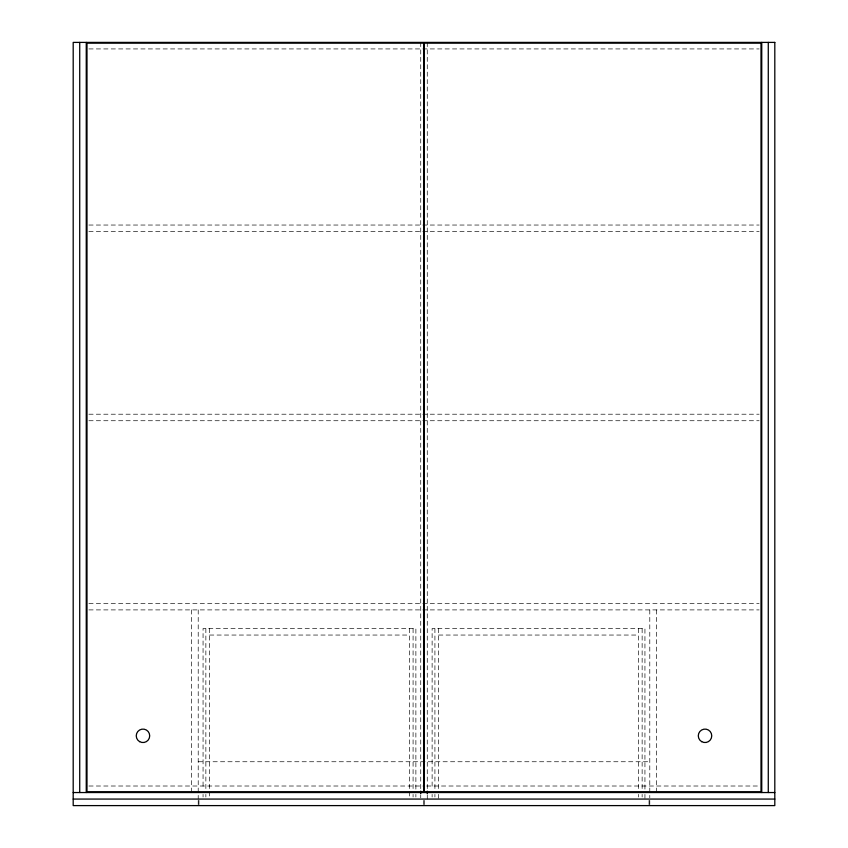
<?xml version="1.0" encoding="UTF-8"?>
<svg xmlns="http://www.w3.org/2000/svg" width="848" height="848" viewBox="0 0 848 848"><rect width="100%" height="100%" fill="white"/><g stroke="black" fill="none" stroke-linecap="round" stroke-linejoin="round"><path stroke-width="0.64" stroke-dasharray="4.24 3.18" d="M88.902 48.93L759.098 48.93M88.892 225.038L759.108 225.038M88.892 231.568L759.108 231.568M88.892 414.206L759.108 414.206M88.892 420.735L759.108 420.735M88.892 603.373L759.108 603.373M88.892 609.903L759.108 609.903M209.594 635.046L409.351 635.046M438.649 635.046L638.406 635.046M198.209 761.748L649.791 761.748M88.902 786.011L424.657 786.011M426.65 786.011L759.098 786.011M656.32 609.903L656.32 792.541M649.791 609.903L649.791 797.767M649.791 800.374L649.791 805.6M649.038 800.374L649.038 805.6M644.936 789.106L644.936 628.516L432.12 628.516L432.12 789.106M644.936 794.375L644.936 798.318M642.137 628.516L642.137 789.106M642.137 794.375L642.137 797.003M638.406 628.516L638.406 789.106M638.406 794.375L638.406 797.014M438.649 628.516L438.649 789.106M438.649 794.375L438.649 798.318M434.918 628.516L434.918 789.106M434.918 794.375L434.918 797.003M432.12 794.375L432.12 797.003M427.265 42.4L427.265 792.541M427.265 795.095L427.265 799.07M424.371 800.374L424.371 805.6M423.629 800.374L423.629 805.6M420.735 42.4L420.735 790.06M420.735 795.095L420.735 797.767M415.88 789.106L415.88 628.516L203.064 628.516L203.064 789.106M415.88 794.375L415.88 797.003M413.082 628.516L413.082 789.106M413.082 794.375L413.082 797.003M409.351 628.516L409.351 789.106M409.351 791.788L409.351 797.014M209.594 628.516L209.594 789.106M209.594 791.788L209.594 797.014M205.863 628.516L205.863 789.106M205.863 794.375L205.863 797.003M203.064 794.375L203.064 797.003M198.962 800.374L198.962 805.6M198.209 609.903L198.209 799.07M198.209 800.374L198.209 805.6M191.68 609.903L191.68 792.541"/><path stroke-width="1.27" d="M73.193 792.541L774.807 792.541M73.193 799.07L774.807 799.07M768.277 42.4L768.277 792.541M761.748 42.4L761.748 792.541M427.265 791.131L427.265 793.781M420.735 791.131L420.735 793.781M86.252 42.4L86.252 792.541M79.723 42.4L79.723 792.541M774.807 42.4L73.193 42.4L73.193 805.6L774.807 805.6L774.807 42.4M423.629 43.142L86.994 43.142L86.994 791.788L423.629 791.788L423.629 43.142M761.006 43.142L424.371 43.142L424.371 791.788L761.006 791.788L761.006 43.142M701.656 741.64A6.72 6.72 0 0 0 711.748 735.81A6.72 6.72 0 0 0 701.656 729.99A6.72 6.72 0 0 0 701.656 741.64M139.613 741.64A6.72 6.72 0 0 0 149.704 735.81A6.72 6.72 0 0 0 139.613 729.99A6.72 6.72 0 0 0 139.613 741.64"/></g></svg>
